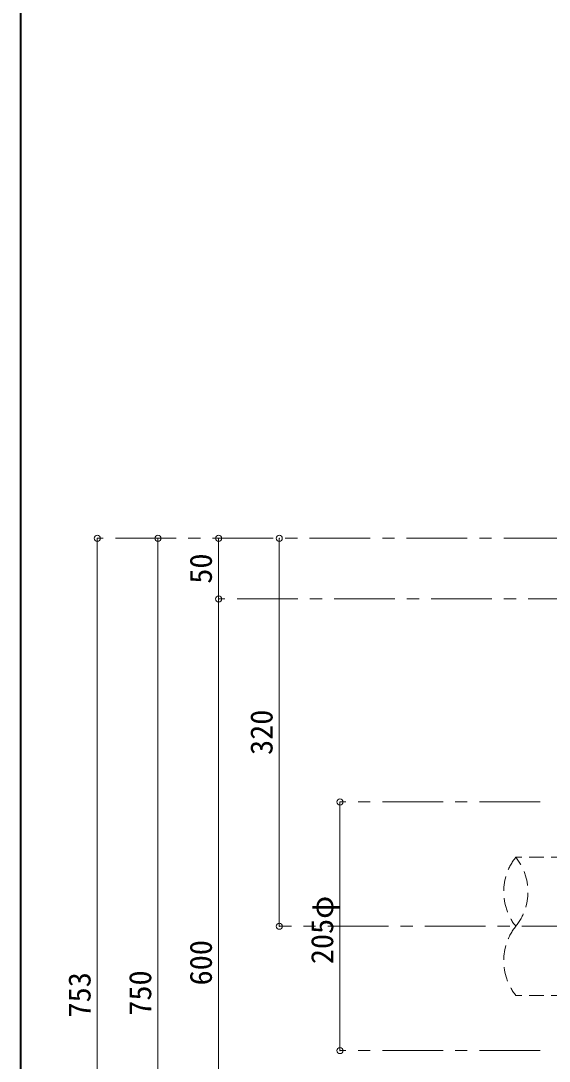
# Model space of a CAD drawing. Units: millimetres at full size, sheet at 1:10. Extents: x -2092 to 1958, y -1356 to 1454.
# Drawn here: x -2092 to -1657, y -537 to 321 of the extents above; entities that cross this region are included whole.
import ezdxf
from ezdxf.enums import TextEntityAlignment as Align

# ---------------------------------------------------------------- set-up
doc = ezdxf.new("R2010")
doc.units = ezdxf.units.MM
doc.header["$LTSCALE"] = 10
doc.header["$PDMODE"] = 32
doc.header["$PDSIZE"] = 5
doc.linetypes.add('CHAIN1', pattern=[8, 5, -1, 1, -1])
doc.linetypes.add('DASHED1', pattern=[1.8, 1.2, -0.6])
doc.layers.add('0-0_ﾚｲﾔ1', color=4, linetype='Continuous', lineweight=9)
doc.styles.add('ＭＳ ゴシック', font='')
doc.styles.get('ＭＳ ゴシック').set_extended_font_data('MS Gothic')

msp = doc.modelspace()

# ---------------------------------------------------------------- linework, layer by layer
at = {"layer": '0-0_ﾚｲﾔ1', "color": 1, "lineweight": 40}
msp.add_line((-2092.49, -1355.78), (-2092.49, 1454.22), dxfattribs=at)
at = {"layer": '0-0_ﾚｲﾔ1', "linetype": 'CHAIN1'}
for p, q in [((-1244.49, -105.78), (-2029.49, -105.78)), ((-904.24, -155.78), (-1929.49, -155.78)), ((-1664.49, -323.28), (-1829.49, -323.28)), ((-1069.49, -425.78), (-1879.49, -425.78)), ((-1664.49, -528.28), (-1829.49, -528.28))]:
    msp.add_line(p, q, dxfattribs=at)
at = {"layer": '0-0_ﾚｲﾔ1'}
for p, q in [((-2029.49, -105.78), (-2029.49, -858.78)), ((-1979.49, -855.78), (-1979.49, -105.78)), ((-1929.49, -105.78), (-1929.49, -155.78)), ((-1879.49, -105.78), (-1879.49, -425.78)), ((-1929.49, -155.78), (-1929.49, -755.78)), ((-1829.49, -323.28), (-1829.49, -528.28))]:
    msp.add_line(p, q, dxfattribs=at)
at = {"layer": '0-0_ﾚｲﾔ1', "linetype": 'DASHED1'}
for p, q in [((-1139.49, -368.78), (-1684.49, -368.78)), ((-1139.49, -482.78), (-1684.49, -482.78))]:
    msp.add_line(p, q, dxfattribs=at)
for centre, start, end in [((-1648.88, -397.28), 141.33038, 218.66962), ((-1720.11, -397.28), 321.33038, 38.66962), ((-1648.88, -454.28), 141.33038, 218.66962)]:
    msp.add_arc(centre, 45.61, start, end, dxfattribs=at)
at = {"layer": '0-0_ﾚｲﾔ1', "color": 1}
for p in [(-2029.49, -105.78), (-1979.49, -105.78), (-1929.49, -105.78), (-1879.49, -105.78), (-1929.49, -155.78), (-1829.49, -323.28), (-1879.49, -425.78), (-1829.49, -528.28)]:
    msp.add_point(p, dxfattribs=at)

# ---------------------------------------------------------------- texts
at = {"layer": '0-0_ﾚｲﾔ1', "color": 7, "style": 'ＭＳ ゴシック'}
for s, p in [('50', (-1929.49, -143.28)), ('320', (-1879.49, -284.53)), ('205φ', (-1829.49, -457.03)), ('600', (-1929.49, -474.53)), ('753', (-2029.49, -501.03)), ('750', (-1979.49, -499.53))]:
    msp.add_text(s, height=18.33, rotation=90, dxfattribs=at).set_placement(p, align=Align.BOTTOM_LEFT)

doc.saveas('drawing.dxf')
